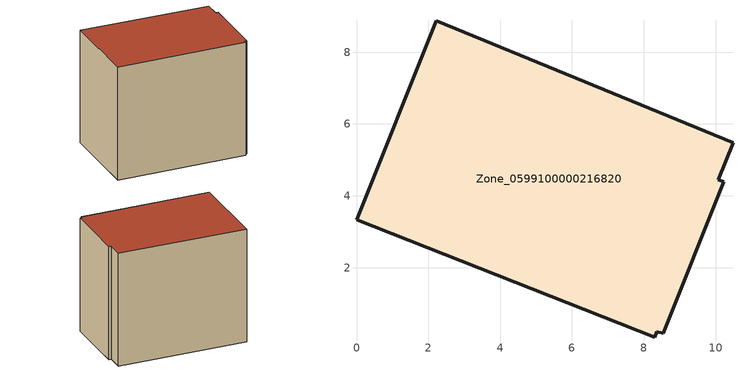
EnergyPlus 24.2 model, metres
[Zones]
Zone_0599100000216820
 floor ground (C_G): 0,3.33 2.22,8.87 10.48,5.47 10.07,4.44 10.23,4.39 8.55,0.17 8.37,0.21 8.31,0.07 z0
 wall outside (C_F): 2.22,8.87 0,3.33 8.31,0.07 8.37,0.21 8.55,0.17 10.23,4.39 10.07,4.44 10.48,5.47 2.22,8.87 z0:7.99
 roof outside (C_R): 8.55,0.17 10.23,4.39 10.07,4.44 10.48,5.47 2.22,8.87 0,3.33 8.31,0.07 8.37,0.21 z7.99
[BUILDING]
Pand.0599100000216820: North Axis=0; Terrain=City; Loads Convergence Tolerance Value=0.04; Temperature Convergence Tolerance Value=0.4; Solar Distribution=FullExterior; Maximum Number of Warmup Days=25; Minimum Number of Warmup Days=1
[Site:Location]
Rotterdam.The.Hague.AP_ZH_NLD Design_Conditions: Latitude=51.96; Longitude=4.45; Time Zone=1; Elevation=-4.5
[SITE:GROUNDTEMPERATURE:BUILDINGSURFACE]
18, 18, 18, 18, 18, 18, 18, 18, 18, 18, 18, 18
[MATERIAL] Thermal Absorptance=0.9; Solar Absorptance=0.7; Visible Absorptance=0.7
Name | Roughness | Thickness | Conductivity | Density | Specific Heat
G.TI.1975-1991 | MediumSmooth | 0.15 | 0.288461 | 540 | 1210
F.TI.1975-1991 | Rough | 0.3 | 0.230769 | 1920 | 840
R.TI.1975-1991 | MediumRough | 0.2 | 0.153846 | 1500 | 1000
[CONSTRUCTION]
C_G: G.TI.1975-1991
C_F: F.TI.1975-1991
C_R: R.TI.1975-1991
[ZONE]
Zone_0599100000216820: Type=1; Multiplier=1; Ceiling Height=Autocalculate; Volume=Autocalculate; Floor Area=autocalculate; Part of Total Floor Area=Yes
[ZONEINFILTRATION:DESIGNFLOWRATE]
Infil_Zone_0599100000216820: Zone or ZoneList or Space or SpaceList=Zone_0599100000216820; Schedule=AlwaysOn; Design Flow Rate Calculation Method=Flow/Area; Flow Rate per Floor Area=0.003; Constant Term Coefficient=1; Temperature Term Coefficient=0; Velocity Term Coefficient=0; Velocity Squared Term Coefficient=0
[HVACTEMPLATE:ZONE:IDEALLOADSAIRSYSTEM]
Zone_0599100000216820: Maximum Heating Supply Air Temperature=50; Minimum Cooling Supply Air Temperature=13; Maximum Heating Supply Air Humidity Ratio=0.0156; Minimum Cooling Supply Air Humidity Ratio=0.0077; Heating Limit=NoLimit; Cooling Limit=NoLimit; Dehumidification Control Type=ConstantSensibleHeatRatio; Cooling Sensible Heat Ratio=0.7; Dehumidification Setpoint=60; Humidification Control Type=None; Humidification Setpoint=30; Outdoor Air Method=None; Outdoor Air Flow Rate per Person=0.00944; Outdoor Air Flow Rate per Zone Floor Area=0; Outdoor Air Flow Rate per Zone=0; Demand Controlled Ventilation Type=None; Outdoor Air Economizer Type=NoEconomizer; Heat Recovery Type=None; Sensible Heat Recovery Effectiveness=0.7; Latent Heat Recovery Effectiveness=0.65
[ZONECONTROL:THERMOSTAT]
ThermostatControl_Zone_0599100000216820: Zone or ZoneList=Zone_0599100000216820; Control Type Schedule=DualSetpointControlType; Control 1=Thermostat_Zone_0599100000216820; Temperature Difference Between Cutout And Setpoint=0
[THERMOSTATSETPOINT:DUALSETPOINT]
Thermostat_Zone_0599100000216820: Heating Setpoint Temperature Schedule=HeatingSetpoint_Zone_0599100000216820; Cooling Setpoint Temperature Schedule=CoolingSetpoint_Zone_0599100000216820
[SCHEDULE:COMPACT]
HeatingSetpoint_Zone_0599100000216820: Through: 12/31, For: AllDays, Until: 24:00, 21
CoolingSetpoint_Zone_0599100000216820: Through: 12/31, For: AllDays, Until: 24:00, 24
DualSetpointControlType: Through: 12/31, For: AllDays, Until: 24:00, 4
AlwaysOn: Through: 12/31, For: AllDays, Until: 24:00, 1
